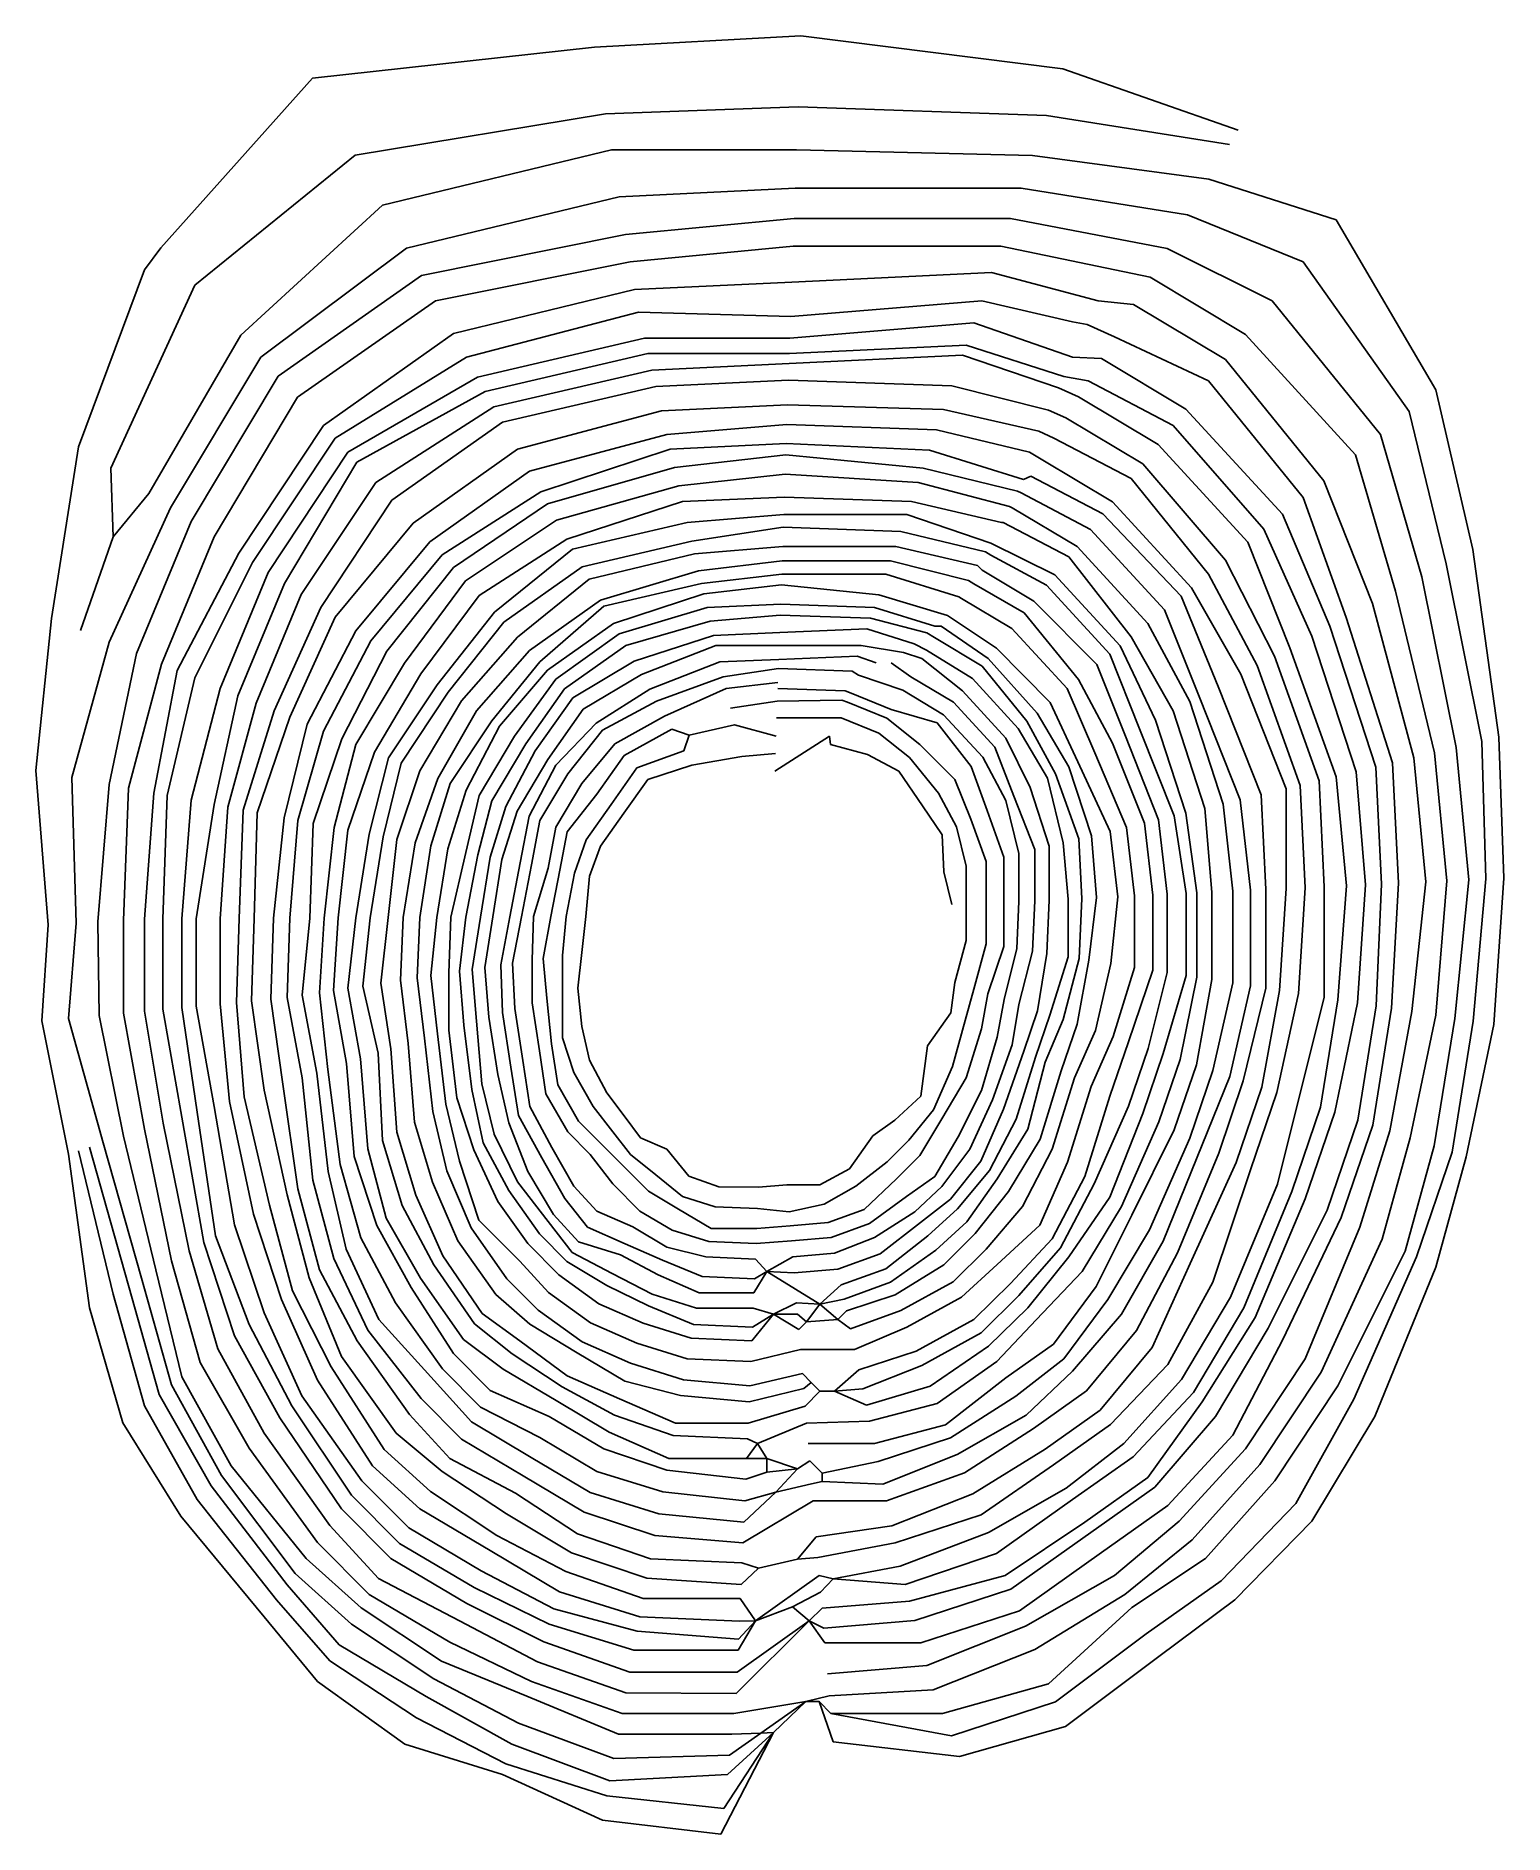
# Model space of a CAD drawing. Header units: millimetres. Extents: x 52 to 202, y 14 to 198.
import ezdxf

# ---------------------------------------------------------------- set-up
doc = ezdxf.new("R2010")
doc.units = ezdxf.units.MM

msp = doc.modelspace()

# ---------------------------------------------------------------- linework, layer by layer
at = {"color": 253, "true_color": 0x8faf8f}
for p, q in [((129.99, 197.51), (108.94, 196.36)), ((156.74, 194.14), (129.99, 197.51)), ((108.94, 196.36), (80.16, 193.2)), ((80.16, 193.2), (64.68, 175.87)), ((174.64, 187.88), (156.74, 194.14)), ((84.5, 185.34), (110.06, 189.57)), ((110.06, 189.57), (129.73, 190.28)), ((129.73, 190.28), (155.08, 189.39)), ((155.08, 189.39), (173.76, 186.42)), ((110.67, 185.89), (87.31, 180.23)), ((129.58, 185.89), (110.67, 185.89)), ((153.66, 185.32), (129.58, 185.89)), ((68.15, 172.08), (84.5, 185.34)), ((171.65, 182.89), (153.66, 185.32)), ((129.44, 181.97), (111.47, 181.1)), ((152.48, 181.97), (129.44, 181.97)), ((169.48, 179.26), (152.48, 181.97)), ((184.66, 178.73), (171.65, 182.89)), ((87.31, 180.23), (72.83, 166.97)), ((111.47, 181.1), (89.74, 175.84)), ((129.33, 178.87), (112.11, 177.23)), ((151.4, 178.87), (129.33, 178.87)), ((167.41, 175.82), (151.4, 178.87)), ((181.27, 174.46), (169.48, 179.26)), ((194.81, 161.38), (184.66, 178.73)), ((112.11, 177.23), (91.28, 173.05)), ((64.68, 175.87), (63.01, 173.64)), ((89.74, 175.84), (74.9, 164.72)), ((112.57, 174.46), (92.7, 170.48)), ((129.23, 176.05), (112.57, 174.46)), ((150.41, 176.05), (129.23, 176.05)), ((165.65, 172.87), (150.41, 176.05)), ((178.11, 170.48), (167.41, 175.82)), ((192.1, 159.17), (181.27, 174.46)), ((63.01, 173.64), (56.26, 155.58)), ((91.28, 173.05), (76.65, 162.79)), ((149.48, 173.37), (129.1, 172.39)), ((160.34, 170.48), (149.48, 173.37)), ((175.39, 167.05), (165.65, 172.87)), ((59.56, 153.39), (68.15, 172.08)), ((113.04, 171.62), (94.54, 167.14)), ((129.1, 172.39), (113.04, 171.62)), ((92.7, 170.48), (78.64, 160.62)), ((113.42, 169.32), (95.88, 164.72)), ((128.98, 168.88), (113.42, 169.32)), ((148.47, 170.48), (128.98, 168.88)), ((157.75, 168.31), (148.47, 170.48)), ((163.98, 170.09), (160.34, 170.48)), ((173.35, 164.48), (163.98, 170.09)), ((189.19, 156.82), (178.11, 170.48)), ((94.54, 167.14), (81.28, 157.75)), ((147.68, 168.22), (128.9, 166.66)), ((157.72, 164.71), (147.68, 168.22)), ((159.23, 168.04), (157.75, 168.31)), ((162.01, 166.78), (159.23, 168.04)), ((186.64, 154.75), (175.39, 167.05)), ((72.83, 166.97), (63.47, 150.79)), ((114.04, 166.66), (96.99, 162.69)), ((128.9, 166.66), (114.04, 166.66)), ((146.88, 165.96), (128.85, 165.09)), ((156.84, 162.75), (146.88, 165.96)), ((171.62, 162.29), (162.01, 166.78)), ((74.9, 164.72), (65.68, 149.33)), ((95.88, 164.72), (82.46, 156.45)), ((114.4, 165.09), (97.8, 161.23)), ((114.8, 163.4), (98.67, 159.65)), ((128.85, 165.09), (114.4, 165.09)), ((128.81, 164.07), (114.8, 163.4)), ((146.52, 164.93), (128.81, 164.07)), ((156.31, 161.59), (146.52, 164.93)), ((160.68, 164.58), (157.72, 164.71)), ((169.32, 159.4), (160.68, 164.58)), ((183.38, 152.11), (173.35, 164.48)), ((76.65, 162.79), (67.76, 147.95)), ((96.99, 162.69), (83.78, 155.01)), ((115.19, 161.73), (99.54, 158.09)), ((128.75, 162.38), (115.19, 161.73)), ((145.43, 161.79), (128.75, 162.38)), ((155.29, 159.32), (145.43, 161.79)), ((158.35, 160.67), (156.31, 161.59)), ((159.32, 162.3), (156.84, 162.75)), ((168.01, 157.75), (159.32, 162.3)), ((181.27, 150.4), (171.62, 162.29)), ((78.64, 160.62), (70.13, 146.37)), ((97.8, 161.23), (84.7, 154)), ((128.66, 159.86), (115.77, 159.24)), ((144.58, 159.36), (128.66, 159.86)), ((166.47, 155.81), (158.35, 160.67)), ((198.6, 145.08), (194.81, 161.38)), ((98.67, 159.65), (86.61, 151.92)), ((99.54, 158.09), (88.27, 150.11)), ((115.77, 159.24), (101.07, 155.31)), ((154.3, 157.15), (144.58, 159.36)), ((157.06, 158.52), (155.29, 159.32)), ((164.9, 153.83), (157.06, 158.52)), ((179.17, 148.7), (169.32, 159.4)), ((195.87, 143.61), (192.1, 159.17)), ((81.28, 157.75), (72.63, 144.72)), ((82.46, 156.45), (74.05, 143.77)), ((116.33, 156.82), (102.3, 153.07)), ((128.59, 157.84), (116.33, 156.82)), ((143.86, 157.31), (128.59, 157.84)), ((153.34, 155.01), (143.86, 157.31)), ((155.82, 156.46), (154.3, 157.15)), ((163.71, 152.33), (155.82, 156.46)), ((177.26, 147.15), (168.01, 157.75)), ((193.41, 142.29), (189.19, 156.82)), ((56.26, 155.58), (53.52, 138.04)), ((83.78, 155.01), (75.63, 142.72)), ((101.07, 155.31), (90.42, 147.76)), ((116.68, 155.32), (103.46, 150.98)), ((128.52, 155.89), (116.68, 155.32)), ((128.48, 154.75), (117.11, 153.46)), ((142.49, 153.39), (128.48, 154.75)), ((143.14, 155.24), (128.52, 155.89)), ((152.74, 152.24), (143.14, 155.24)), ((154.54, 154.32), (153.34, 155.01)), ((161.83, 149.96), (154.54, 154.32)), ((175.64, 145.83), (166.47, 155.81)), ((190.69, 140.83), (186.64, 154.75)), ((59.81, 146.37), (59.56, 153.39)), ((84.7, 154), (77.29, 141.62)), ((102.3, 153.07), (92.14, 145.88)), ((117.11, 153.46), (104.14, 149.75)), ((128.41, 152.76), (117.55, 151.58)), ((141.97, 151.92), (128.41, 152.76)), ((152.13, 151.05), (142.49, 153.39)), ((153.49, 152.56), (152.74, 152.24)), ((160.83, 148.71), (153.49, 152.56)), ((173.35, 143.98), (164.9, 153.83)), ((63.47, 150.79), (59.81, 146.37)), ((86.61, 151.92), (79.01, 140.48)), ((103.46, 150.98), (93.38, 144.53)), ((117.55, 151.58), (105.07, 148.07)), ((151.32, 149.48), (141.97, 151.92)), ((152.48, 150.87), (152.13, 151.05)), ((159.59, 147.14), (152.48, 150.87)), ((171.62, 142.57), (163.71, 152.33)), ((188.37, 139.58), (183.38, 152.11)), ((65.68, 149.33), (59.39, 135.61)), ((88.27, 150.11), (81, 139.16)), ((104.14, 149.75), (94.54, 143.26)), ((117.92, 149.99), (106.13, 146.14)), ((128.33, 150.44), (117.92, 149.99)), ((141.3, 149.99), (128.33, 150.44)), ((150.49, 147.85), (141.3, 149.99)), ((151.57, 149.35), (151.32, 149.48)), ((158.2, 145.38), (151.57, 149.35)), ((168.83, 140.31), (160.83, 148.71)), ((169.88, 141.16), (161.83, 149.96)), ((184.02, 137.24), (179.17, 148.7)), ((185.68, 138.13), (181.27, 150.4)), ((67.76, 147.95), (62.18, 134.46)), ((90.42, 147.76), (82.48, 138.18)), ((105.07, 148.07), (95.79, 141.9)), ((118.42, 147.85), (106.69, 145.12)), ((128.27, 148.67), (118.42, 147.85)), ((128.22, 147.35), (118.87, 145.92)), ((140.23, 146.93), (128.22, 147.35)), ((140.83, 148.67), (128.27, 148.67)), ((148.86, 144.83), (140.23, 146.93)), ((149.41, 145.74), (140.83, 148.67)), ((150.66, 147.84), (150.49, 147.85)), ((157.36, 144.33), (150.66, 147.84)), ((167.14, 138.94), (159.59, 147.14)), ((182.18, 136.25), (177.26, 147.15)), ((59.81, 146.37), (56.47, 136.82)), ((70.13, 146.37), (64.75, 133.39)), ((92.14, 145.88), (84.6, 136.77)), ((106.13, 146.14), (97.16, 140.39)), ((106.69, 145.12), (98.74, 138.67)), ((118.87, 145.92), (107.69, 143.32)), ((128.16, 145.39), (119.16, 144.64)), ((139.69, 145.39), (128.16, 145.39)), ((148.03, 143.45), (139.69, 145.39)), ((155.92, 142.51), (149.41, 145.74)), ((165.41, 137.54), (158.2, 145.38)), ((179.93, 135.04), (175.64, 145.83)), ((201.26, 125.92), (198.6, 145.08)), ((72.63, 144.72), (66.34, 132.73)), ((74.05, 143.77), (68.15, 131.98)), ((93.38, 144.53), (86.12, 135.77)), ((94.54, 143.26), (87.74, 134.69)), ((107.69, 143.32), (99.68, 137.65)), ((119.16, 144.64), (108.4, 142.04)), ((128.1, 143.92), (119.57, 142.91)), ((139.17, 143.92), (128.1, 143.92)), ((147.11, 141.91), (139.17, 143.92)), ((148.5, 142.98), (148.03, 143.45)), ((149.41, 144.5), (148.86, 144.83)), ((155.08, 141.45), (149.41, 144.5)), ((163.71, 136.16), (157.36, 144.33)), ((178.35, 134.19), (173.35, 143.98)), ((199.51, 125.49), (195.87, 143.61)), ((75.63, 142.72), (70.74, 130.91)), ((77.29, 141.62), (72.55, 130.16)), ((95.79, 141.9), (89.56, 133.48)), ((108.4, 142.04), (101.07, 136.12)), ((119.57, 142.91), (109.57, 139.91)), ((119.87, 141.6), (109.91, 139.29)), ((128.06, 142.57), (119.87, 141.6)), ((128.02, 141.48), (120.12, 140.55)), ((137.96, 140.46), (128.02, 141.48)), ((138.7, 142.57), (128.06, 142.57)), ((146.12, 140.26), (138.7, 142.57)), ((147.66, 141.58), (147.11, 141.91)), ((152.82, 138.61), (147.66, 141.58)), ((153.78, 139.82), (148.5, 142.98)), ((161.55, 134.41), (155.08, 141.45)), ((162.59, 135.25), (155.92, 142.51)), ((176.57, 133.24), (171.62, 142.57)), ((196.91, 124.86), (193.41, 142.29)), ((79.01, 140.48), (74.42, 129.39)), ((97.16, 140.39), (91.23, 132.38)), ((109.57, 139.91), (102.31, 134.77)), ((120.12, 140.55), (110.88, 137.54)), ((137.96, 140.46), (144.97, 138.34)), ((146.42, 140.08), (146.12, 140.26)), ((151.55, 137.01), (146.42, 140.08)), ((160.22, 133.33), (153.78, 139.82)), ((172.61, 131.11), (168.83, 140.31)), ((174.92, 132.35), (169.88, 141.16)), ((192.59, 123.81), (188.37, 139.58)), ((194.69, 124.32), (190.69, 140.83)), ((53.52, 138.04), (51.93, 122.51)), ((81, 139.16), (76.24, 128.63)), ((82.48, 138.18), (77.86, 127.97)), ((98.74, 138.67), (92.88, 131.28)), ((109.91, 139.29), (103.36, 133.62)), ((120.44, 139.16), (111.47, 136.47)), ((120.76, 137.77), (112.13, 135.27)), ((127.95, 139.49), (120.44, 139.16)), ((127.91, 138.38), (120.76, 137.77)), ((137.12, 138.06), (127.91, 138.38)), ((137.51, 139.16), (127.95, 139.49)), ((142.87, 136.57), (137.12, 138.06)), ((143.67, 137.24), (137.51, 139.16)), ((149.97, 135.01), (144.97, 138.34)), ((158.34, 131.81), (152.82, 138.61)), ((170.67, 130.06), (167.14, 138.94)), ((190.41, 123.29), (185.68, 138.13)), ((84.6, 136.77), (79.6, 127.24)), ((99.68, 137.65), (94.02, 130.52)), ((101.07, 136.12), (95.38, 129.62)), ((110.88, 137.54), (104.14, 132.77)), ((111.47, 136.47), (104.99, 131.84)), ((121.1, 136.32), (113.01, 133.68)), ((127.85, 136.6), (121.1, 136.32)), ((136.74, 136.97), (127.85, 136.6)), ((141.56, 135.47), (136.74, 136.97)), ((143.64, 136.11), (142.87, 136.57)), ((148.52, 133.19), (143.64, 136.11)), ((144.32, 137.24), (143.67, 137.24)), ((149.13, 133.95), (144.32, 137.24)), ((157.19, 130.88), (151.55, 137.01)), ((168, 128.63), (163.71, 136.16)), ((169.71, 129.55), (165.41, 137.54)), ((182.18, 136.25), (186.69, 122.38)), ((188.71, 122.87), (184.02, 137.24)), ((59.39, 135.61), (55.58, 121.81)), ((62.18, 134.46), (59.39, 121.09)), ((86.12, 135.77), (81.28, 126.55)), ((87.74, 134.69), (83.17, 125.77)), ((102.31, 134.77), (96.91, 128.6)), ((112.13, 135.27), (105.89, 130.85)), ((121.34, 135.27), (113.76, 132.31)), ((127.8, 135.27), (121.34, 135.27)), ((135.77, 134.19), (127.75, 133.86)), ((136.15, 135.27), (127.8, 135.27)), ((137.68, 133.53), (135.77, 134.19)), ((140.5, 134.58), (136.15, 135.27)), ((142.35, 133.95), (140.5, 134.58)), ((142.85, 134.79), (141.56, 135.47)), ((147.52, 131.93), (142.85, 134.79)), ((155.47, 129.48), (149.97, 135.01)), ((164.58, 126.79), (161.55, 134.41)), ((166.21, 127.67), (162.59, 135.25)), ((182.9, 121.47), (178.35, 134.19)), ((184.66, 121.89), (179.93, 135.04)), ((64.75, 133.39), (61.38, 120.71)), ((66.34, 132.73), (63.96, 120.22)), ((89.56, 133.48), (84.59, 125.18)), ((91.23, 132.38), (86.49, 124.39)), ((103.36, 133.62), (98.45, 127.58)), ((104.14, 132.77), (99.25, 127.05)), ((113.01, 133.68), (106.72, 129.95)), ((113.76, 132.31), (107.8, 128.78)), ((121.73, 133.61), (114.58, 130.82)), ((127.75, 133.86), (121.73, 133.61)), ((127.72, 132.94), (122.09, 132.08)), ((135.24, 132.67), (127.72, 132.94)), ((135.91, 132.27), (135.24, 132.67)), ((140.41, 130.71), (135.91, 132.27)), ((141.24, 132.09), (139.24, 133.53)), ((146.51, 130.65), (142.35, 133.95)), ((153.09, 127.55), (148.52, 133.19)), ((154.12, 128.38), (149.13, 133.95)), ((163.13, 126.01), (160.22, 133.33)), ((179.56, 120.66), (174.92, 132.35)), ((180.99, 121), (176.57, 133.24)), ((68.15, 131.98), (65.33, 119.96)), ((70.74, 130.91), (67.76, 119.49)), ((92.88, 131.28), (87.91, 123.8)), ((94.02, 130.52), (89.21, 123.27)), ((104.99, 131.84), (100.79, 126.03)), ((105.89, 130.85), (101.92, 125.23)), ((114.58, 130.82), (109.11, 127.35)), ((122.09, 132.08), (115.26, 129.6)), ((122.37, 130.88), (116.1, 128.07)), ((127.67, 131.52), (122.37, 130.88)), ((134.53, 130.64), (127.65, 130.88)), ((135.16, 130.42), (134.53, 130.64)), ((139.24, 128.76), (135.16, 130.42)), ((144.58, 128.22), (140.41, 130.71)), ((145.59, 129.49), (141.24, 132.09)), ((150.94, 125.81), (146.51, 130.65)), ((152.19, 126.82), (147.52, 131.93)), ((160, 124.33), (157.19, 130.88)), ((161.83, 125.32), (158.34, 131.81)), ((177.01, 120.04), (172.61, 131.11)), ((72.55, 130.16), (70.13, 119.04)), ((74.42, 129.39), (71.51, 118.78)), ((76.24, 128.63), (73.08, 118.48)), ((95.38, 129.62), (91.1, 122.48)), ((96.91, 128.6), (92.95, 121.72)), ((106.72, 129.95), (102.9, 124.54)), ((107.8, 128.78), (104.17, 123.64)), ((115.26, 129.6), (109.75, 126.64)), ((127.6, 129.6), (122.83, 128.87)), ((134.2, 129.7), (127.6, 129.6)), ((134.78, 129.5), (134.2, 129.7)), ((138.77, 127.88), (134.78, 129.5)), ((143.91, 127.38), (139.24, 128.76)), ((149.81, 124.89), (145.59, 129.49)), ((158.28, 123.41), (155.47, 129.48)), ((171.26, 118.65), (168, 128.63)), ((173.12, 119.1), (169.71, 129.55)), ((174.86, 119.52), (170.67, 130.06)), ((77.86, 127.97), (74.53, 118.21)), ((79.6, 127.24), (77.28, 117.68)), ((98.45, 127.58), (94.21, 121.19)), ((99.25, 127.05), (95.83, 120.52)), ((109.11, 127.35), (104.99, 123.06)), ((116.1, 128.07), (111.01, 125.26)), ((116.84, 126.74), (111.96, 124.05)), ((118.62, 126.12), (116.84, 126.74)), ((123.23, 127.19), (118.62, 126.12)), ((127.48, 126.03), (123.23, 127.19)), ((133.57, 127.9), (127.54, 127.9)), ((134.13, 127.9), (133.57, 127.9)), ((137.96, 126.34), (134.13, 127.9)), ((142.17, 125.18), (138.77, 127.88)), ((147.38, 122.92), (143.91, 127.38)), ((148.57, 123.88), (144.58, 128.22)), ((155.2, 121.75), (152.19, 126.82)), ((155.99, 122.18), (153.09, 127.55)), ((157.35, 122.91), (154.12, 128.38)), ((168.12, 117.89), (164.58, 126.79)), ((169.32, 118.18), (166.21, 127.67)), ((81.28, 126.55), (78.67, 117.42)), ((83.17, 125.77), (80.22, 117.12)), ((84.59, 125.18), (82.37, 116.71)), ((100.79, 126.03), (97.16, 119.97)), ((101.92, 125.23), (98.45, 119.44)), ((109.75, 126.64), (106.22, 122.19)), ((111.01, 125.26), (107.64, 121.19)), ((118.62, 126.12), (118.06, 124.52)), ((132.92, 126.03), (127.35, 122.47)), ((133.02, 125.17), (132.92, 126.03)), ((136.8, 124.15), (133.02, 125.17)), ((141.11, 123.85), (137.96, 126.34)), ((145.74, 121.59), (142.17, 125.18)), ((151.76, 119.9), (149.81, 124.89)), ((153.41, 120.79), (150.94, 125.81)), ((165.08, 117.15), (161.83, 125.32)), ((166.51, 117.5), (163.13, 126.01)), ((198.19, 111.36), (196.91, 124.86)), ((199.93, 111.45), (199.51, 125.49)), ((201.78, 111.54), (201.26, 125.92)), ((86.49, 124.39), (83.78, 116.44)), ((87.91, 123.8), (85.95, 116.03)), ((89.21, 123.27), (87.38, 115.76)), ((102.9, 124.54), (99.9, 118.84)), ((104.17, 123.64), (101.04, 118.37)), ((104.99, 123.06), (102.27, 117.86)), ((111.96, 124.05), (109.18, 120.1)), ((118.06, 124.52), (113.28, 122.79)), ((118.87, 123.05), (114.38, 121.59)), ((118.87, 123.05), (123.98, 123.94)), ((127.41, 124.25), (123.98, 123.94)), ((140.01, 122.45), (136.8, 124.15)), ((144.05, 120.22), (141.11, 123.85)), ((150.94, 119.46), (148.57, 123.88)), ((161.57, 116.3), (158.28, 123.41)), ((163.26, 116.71), (160, 124.33)), ((191, 111.02), (190.41, 123.29)), ((193.79, 111.15), (192.59, 123.81)), ((195.93, 111.25), (194.69, 124.32)), ((51.93, 122.51), (53.17, 106.75)), ((55.58, 121.81), (56.03, 106.92)), ((91.1, 122.48), (88.78, 115.49)), ((92.95, 121.72), (90.65, 115.14)), ((94.21, 121.19), (92.23, 114.83)), ((106.22, 122.19), (103.36, 117.41)), ((107.64, 121.19), (104.99, 116.73)), ((113.28, 122.79), (110.65, 119.06)), ((114.38, 121.59), (111.95, 118.15)), ((142.43, 118.9), (140.01, 122.45)), ((147.35, 117.54), (145.74, 121.59)), ((149.01, 118.43), (147.38, 122.92)), ((156.8, 115.15), (155.2, 121.75)), ((158.4, 115.53), (155.99, 122.18)), ((159.66, 115.84), (157.35, 122.91)), ((183.42, 110.65), (182.9, 121.47)), ((185.72, 110.76), (184.66, 121.89)), ((187.65, 110.86), (186.69, 122.38)), ((189.28, 110.93), (188.71, 122.87)), ((59.39, 121.09), (58.24, 107.06)), ((61.38, 120.71), (60.88, 107.22)), ((63.96, 120.22), (63.01, 107.34)), ((65.33, 119.96), (64.89, 107.36)), ((67.76, 119.49), (66.83, 107.37)), ((95.83, 120.52), (93.96, 114.51)), ((97.16, 119.97), (95.82, 114.15)), ((98.45, 119.44), (97.03, 113.92)), ((109.18, 120.1), (106.15, 116.25)), ((145.91, 116.76), (144.05, 120.22)), ((152.25, 114.04), (150.94, 119.46)), ((153.89, 114.44), (151.76, 119.9)), ((155.36, 114.8), (153.41, 120.79)), ((175.9, 110.29), (174.86, 119.52)), ((177.47, 110.37), (177.01, 120.04)), ((179.56, 110.47), (179.56, 120.66)), ((181.49, 110.56), (180.99, 121)), ((70.13, 119.04), (68.27, 107.38)), ((71.51, 118.78), (70.74, 107.39)), ((73.08, 118.48), (72.69, 107.41)), ((74.53, 118.21), (74.19, 107.42)), ((77.28, 117.68), (76.19, 107.43)), ((99.9, 118.84), (98.3, 113.68)), ((101.04, 118.37), (99.5, 113.45)), ((102.27, 117.86), (101.36, 113.1)), ((110.65, 119.06), (108.08, 115.43)), ((111.95, 118.15), (109.57, 114.79)), ((144.43, 115.96), (142.43, 118.9)), ((148.92, 113.24), (147.35, 117.54)), ((150.74, 113.68), (149.01, 118.43)), ((167.41, 109.88), (166.51, 117.5)), ((169.33, 109.98), (168.12, 117.89)), ((170.42, 110.03), (169.32, 118.18)), ((171.97, 110.1), (171.26, 118.65)), ((174.09, 110.2), (173.12, 119.1)), ((78.67, 117.42), (77.86, 107.44)), ((80.22, 117.12), (79.88, 107.45)), ((82.37, 116.71), (81.34, 107.46)), ((83.78, 116.44), (82.78, 107.47)), ((85.95, 116.03), (84.58, 107.48)), ((87.38, 115.76), (86.06, 107.49)), ((103.36, 117.41), (102.5, 112.88)), ((104.99, 116.73), (104.2, 112.56)), ((106.15, 116.25), (105.4, 112.33)), ((144.61, 112.19), (144.43, 115.96)), ((146.89, 112.74), (145.91, 116.76)), ((160.18, 109.54), (159.66, 115.84)), ((162.36, 109.64), (161.57, 116.3)), ((164.08, 109.72), (163.26, 116.71)), ((165.94, 109.81), (165.08, 117.15)), ((88.78, 115.49), (87.89, 107.5)), ((90.65, 115.14), (89.43, 107.51)), ((92.23, 114.83), (91.13, 107.52)), ((93.96, 114.51), (92.85, 107.53)), ((95.82, 114.15), (94.28, 107.54)), ((97.03, 113.92), (95.82, 107.55)), ((108.08, 115.43), (106.89, 112.04)), ((109.57, 114.79), (108.43, 111.75)), ((152.25, 109.16), (152.25, 114.04)), ((153.89, 109.23), (153.89, 114.44)), ((155.36, 109.3), (155.36, 114.8)), ((157.28, 109.4), (156.8, 115.15)), ((158.69, 109.46), (158.4, 115.53)), ((98.3, 113.68), (97.32, 107.56)), ((99.5, 113.45), (98.57, 107.57)), ((101.36, 113.1), (100.31, 107.58)), ((102.5, 112.88), (101.49, 107.59)), ((104.2, 112.56), (102.73, 107.6)), ((105.4, 112.33), (104.5, 107.61)), ((106.89, 112.04), (106.05, 107.62)), ((145.43, 108.83), (144.61, 112.19)), ((146.89, 108.9), (146.89, 112.74)), ((148.92, 108.99), (148.92, 113.24)), ((150.74, 109.08), (150.74, 113.68)), ((108.43, 111.75), (108.06, 107.63)), ((174.09, 100.83), (174.09, 110.2)), ((175.9, 100.54), (175.9, 110.29)), ((177.47, 100.29), (177.47, 110.37)), ((178.88, 100.07), (179.56, 110.47)), ((180.81, 99.76), (181.49, 110.56)), ((183.42, 99.34), (183.42, 110.65)), ((184.81, 99.12), (185.72, 110.76)), ((186.83, 98.8), (187.65, 110.86)), ((188.73, 98.5), (189.28, 110.93)), ((190.29, 98.25), (191, 111.02)), ((192.36, 97.92), (193.79, 111.15)), ((194.81, 97.53), (195.93, 111.25)), ((196.75, 97.22), (198.19, 111.36)), ((198.63, 96.92), (199.93, 111.45)), ((200.75, 96.58), (201.78, 111.54)), ((146.89, 105.16), (146.89, 108.9)), ((148.92, 104.84), (148.92, 108.99)), ((150.74, 104.55), (150.74, 109.08)), ((152.04, 104.34), (152.25, 109.16)), ((153.66, 104.08), (153.89, 109.23)), ((155.12, 103.85), (155.36, 109.3)), ((157.28, 103.51), (157.28, 109.4)), ((158.41, 103.33), (158.69, 109.46)), ((159.41, 103.17), (160.18, 109.54)), ((161.65, 102.81), (162.36, 109.64)), ((164.08, 102.42), (164.08, 109.72)), ((165.94, 102.13), (165.94, 109.81)), ((167.41, 101.89), (167.41, 109.88)), ((169.33, 101.59), (169.33, 109.98)), ((170.42, 101.41), (170.42, 110.03)), ((171.97, 101.17), (171.97, 110.1)), ((53.17, 106.75), (52.55, 96.97)), ((56.03, 106.92), (55.24, 97.22)), ((58.24, 107.06), (58.4, 97.52)), ((60.88, 107.22), (60.88, 97.75)), ((63.01, 107.34), (63.01, 97.96)), ((64.89, 107.36), (64.89, 98.14)), ((66.83, 107.37), (66.83, 98.32)), ((68.27, 107.38), (68.27, 98.46)), ((70.74, 107.39), (70.74, 98.69)), ((72.69, 107.41), (72.39, 98.85)), ((74.19, 107.42), (73.93, 98.99)), ((76.19, 107.43), (75.9, 99.18)), ((77.86, 107.44), (77.57, 99.34)), ((79.88, 107.45), (79.12, 99.57)), ((81.34, 107.46), (80.88, 99.84)), ((82.78, 107.47), (82.32, 100.06)), ((84.58, 107.48), (83.78, 100.29)), ((86.06, 107.49), (85.29, 100.52)), ((87.89, 107.5), (87.15, 100.8)), ((89.43, 107.51), (89.15, 101.11)), ((91.13, 107.52), (90.86, 101.37)), ((92.85, 107.53), (92.23, 101.58)), ((94.28, 107.54), (94.09, 101.86)), ((95.82, 107.55), (95.15, 102.02)), ((97.32, 107.56), (96.47, 102.22)), ((98.57, 107.57), (97.75, 102.42)), ((100.31, 107.58), (99.37, 102.67)), ((101.49, 107.59), (100.59, 102.85)), ((102.73, 107.6), (102.57, 103.15)), ((104.5, 107.61), (103.69, 103.32)), ((106.05, 107.62), (105.67, 103.63)), ((108.06, 107.63), (107.64, 103.93)), ((145.71, 100.87), (146.89, 105.16)), ((147.65, 100.21), (148.92, 104.84)), ((100.59, 102.85), (100.81, 98.21)), ((102.57, 103.15), (102.57, 98.79)), ((103.69, 103.32), (104.09, 99.28)), ((105.67, 103.63), (105.67, 99.8)), ((107.64, 103.93), (107.23, 100.31)), ((149.09, 99.72), (150.74, 104.55)), ((150.76, 99.15), (152.04, 104.34)), ((152.25, 98.64), (153.66, 104.08)), ((154.18, 97.98), (155.12, 103.85)), ((155.43, 97.56), (157.28, 103.51)), ((156.8, 97.09), (158.41, 103.33)), ((158.21, 96.61), (159.41, 103.17)), ((160.07, 95.98), (161.65, 102.81)), ((89.15, 101.11), (89.91, 94.66)), ((90.86, 101.37), (91.58, 95.2)), ((92.23, 101.58), (92.93, 95.64)), ((94.09, 101.86), (94.09, 96.02)), ((95.15, 102.02), (95.61, 96.52)), ((96.47, 102.22), (96.91, 96.94)), ((97.75, 102.42), (98.17, 97.35)), ((99.37, 102.67), (99.57, 97.81)), ((161.88, 95.36), (164.08, 102.42)), ((163.45, 94.82), (165.94, 102.13)), ((165.45, 94.14), (167.41, 101.89)), ((166.98, 93.62), (169.33, 101.59)), ((168.73, 93.03), (170.42, 101.41)), ((170.38, 92.46), (171.97, 101.17)), ((75.9, 99.18), (77.15, 90.5)), ((77.57, 99.34), (79.12, 91.14)), ((79.12, 99.57), (80.62, 91.63)), ((80.88, 99.84), (81.73, 91.99)), ((82.32, 100.06), (83.64, 92.61)), ((83.78, 100.29), (85.06, 93.08)), ((85.29, 100.52), (86.88, 93.67)), ((87.15, 100.8), (88.17, 94.09)), ((104.09, 99.28), (104.57, 94.61)), ((105.67, 99.8), (105.67, 95.24)), ((107.23, 100.31), (107.64, 96.37)), ((145.32, 97.78), (145.71, 100.87)), ((146.78, 97.01), (147.65, 100.21)), ((148.44, 96.14), (149.09, 99.72)), ((150.05, 95.3), (150.76, 99.15)), ((172.05, 91.89), (174.09, 100.83)), ((173.81, 91.29), (175.9, 100.54)), ((175.17, 90.83), (177.47, 100.29)), ((177.07, 90.18), (178.88, 100.07)), ((178.6, 89.66), (180.81, 99.76)), ((180.81, 88.91), (183.42, 99.34)), ((58.4, 97.52), (60.88, 85.19)), ((60.88, 97.75), (63.01, 85.89)), ((63.01, 97.96), (64.91, 86.51)), ((64.89, 98.14), (66.83, 87.13)), ((66.83, 98.32), (68.4, 87.65)), ((68.27, 98.46), (70.11, 88.21)), ((70.74, 98.69), (71.69, 88.72)), ((72.39, 98.85), (73.19, 89.21)), ((73.93, 98.99), (75.24, 89.88)), ((98.17, 97.35), (99.07, 91.47)), ((99.57, 97.81), (100.42, 92.25)), ((100.81, 98.21), (101.62, 92.93)), ((102.57, 98.79), (103.32, 93.9)), ((142.93, 94.41), (145.32, 97.78)), ((151.57, 94.5), (152.25, 98.64)), ((152.78, 93.86), (154.18, 97.98)), ((153.96, 93.25), (155.43, 97.56)), ((183.06, 88.14), (184.81, 99.12)), ((184.51, 87.65), (186.83, 98.8)), ((186.87, 86.84), (188.73, 98.5)), ((188.39, 86.33), (190.29, 98.25)), ((190.12, 85.73), (192.36, 97.92)), ((192.2, 85.03), (194.81, 97.53)), ((52.55, 96.97), (55.24, 83.36)), ((55.24, 97.22), (58.81, 84.52)), ((92.93, 95.64), (93.78, 88.45)), ((94.09, 96.02), (94.9, 89.09)), ((95.61, 96.52), (96.42, 89.96)), ((96.91, 96.94), (97.44, 90.54)), ((107.64, 96.37), (108.43, 92.95)), ((145.49, 92.29), (146.78, 97.01)), ((146.88, 91.14), (148.44, 96.14)), ((154.93, 92.74), (156.8, 97.09)), ((156.59, 91.87), (158.21, 96.61)), ((157.95, 91.16), (160.07, 95.98)), ((194.67, 84.19), (196.75, 97.22)), ((196.5, 83.56), (198.63, 96.92)), ((197.92, 83.08), (200.75, 96.58)), ((86.88, 93.67), (87.31, 84.76)), ((88.17, 94.09), (88.78, 85.6)), ((89.91, 94.66), (90.58, 86.62)), ((91.58, 95.2), (92.46, 87.7)), ((103.32, 93.9), (103.99, 89.5)), ((104.57, 94.61), (105.2, 90.44)), ((105.67, 95.24), (106.82, 91.7)), ((142.27, 89.27), (142.93, 94.41)), ((148.44, 89.85), (150.05, 95.3)), ((149.57, 88.91), (151.57, 94.5)), ((150.71, 87.96), (152.78, 93.86)), ((159.64, 90.27), (161.88, 95.36)), ((161.56, 89.26), (163.45, 94.82)), ((163.45, 88.27), (165.45, 94.14)), ((164.9, 87.51), (166.98, 93.62)), ((81.73, 91.99), (82.98, 82.29)), ((83.64, 92.61), (84.43, 83.11)), ((85.06, 93.08), (85.82, 83.91)), ((100.42, 92.25), (101.18, 87.31)), ((101.62, 92.93), (102.34, 88.22)), ((108.43, 92.95), (110.22, 89.6)), ((143.55, 87.88), (145.49, 92.29)), ((151.98, 86.91), (153.96, 93.25)), ((153.17, 85.92), (154.93, 92.74)), ((154.42, 84.89), (156.59, 91.87)), ((166.55, 86.64), (168.73, 93.03)), ((168.11, 85.83), (170.38, 92.46)), ((169.7, 85), (172.05, 91.89)), ((77.15, 90.5), (78.67, 79.82)), ((79.12, 91.14), (80.2, 80.7)), ((80.62, 91.63), (81.76, 81.59)), ((96.42, 89.96), (97.57, 84.51)), ((97.44, 90.54), (98.69, 85.38)), ((99.07, 91.47), (100.21, 86.56)), ((105.2, 90.44), (107.32, 86.73)), ((106.82, 91.7), (108.82, 88.21)), ((144.4, 86.96), (146.88, 91.14)), ((155.67, 83.85), (157.95, 91.16)), ((157.24, 82.55), (159.64, 90.27)), ((170.98, 84.32), (173.81, 91.29)), ((172.66, 83.44), (175.17, 90.83)), ((174.45, 82.51), (177.07, 90.18)), ((70.11, 88.21), (72.2, 76.13)), ((71.69, 88.72), (74.15, 77.24)), ((73.19, 89.21), (75.76, 78.16)), ((75.24, 89.88), (77.57, 79.19)), ((93.78, 88.45), (95.18, 82.65)), ((94.9, 89.09), (96.63, 83.78)), ((102.34, 88.22), (104.59, 84.02)), ((103.99, 89.5), (106.21, 85.62)), ((108.82, 88.21), (110.81, 85.64)), ((110.22, 89.6), (111.98, 87.25)), ((139.6, 86.81), (142.27, 89.27)), ((146.08, 85.13), (148.44, 89.85)), ((147.26, 83.85), (149.57, 88.91)), ((159.01, 81.09), (161.56, 89.26)), ((159.94, 80.31), (163.45, 88.27)), ((175.9, 81.74), (178.6, 89.66)), ((178.65, 80.3), (180.81, 88.91)), ((180.12, 79.53), (183.06, 88.14)), ((64.91, 86.51), (67.58, 73.49)), ((66.83, 87.13), (69.08, 74.35)), ((68.4, 87.65), (70.26, 75.02)), ((90.58, 86.62), (92.41, 80.51)), ((92.46, 87.7), (93.87, 81.64)), ((100.21, 86.56), (102.15, 81.59)), ((101.18, 87.31), (103.56, 82.99)), ((107.32, 86.73), (109.8, 84.23)), ((111.98, 87.25), (113.64, 85.03)), ((137.37, 85.23), (139.6, 86.81)), ((141.04, 84.78), (143.55, 87.88)), ((142.16, 83.2), (144.4, 86.96)), ((148.37, 82.64), (150.71, 87.96)), ((149.25, 81.69), (151.98, 86.91)), ((161.56, 78.98), (164.9, 87.51)), ((162.73, 78.01), (166.55, 86.64)), ((181.49, 78.81), (184.51, 87.65)), ((183.73, 77.64), (186.87, 86.84)), ((185.17, 76.88), (188.39, 86.33)), ((58.81, 84.52), (62.7, 70.7)), ((60.88, 85.19), (64.18, 71.55)), ((63.01, 85.89), (65.77, 72.45)), ((87.31, 84.76), (89.31, 78.1)), ((88.78, 85.6), (90.71, 79.18)), ((97.57, 84.51), (100.19, 79.64)), ((98.69, 85.38), (101.08, 80.53)), ((106.21, 85.62), (108.49, 83.32)), ((110.81, 85.64), (112.62, 83.32)), ((113.64, 85.03), (116.34, 83.85)), ((134.97, 81.84), (137.37, 85.23)), ((138.83, 82.58), (141.04, 84.78)), ((143.67, 81.07), (146.08, 85.13)), ((150.04, 80.82), (153.17, 85.92)), ((151.22, 79.54), (154.42, 84.89)), ((163.79, 77.13), (168.11, 85.83)), ((165.58, 75.64), (169.7, 85)), ((187.06, 75.89), (190.12, 85.73)), ((189.35, 74.69), (192.2, 85.03)), ((55.24, 83.36), (57.41, 67.68)), ((59.81, 69.05), (56.27, 83.69)), ((57.41, 84.06), (61.38, 69.95)), ((84.43, 83.11), (86.72, 76.08)), ((85.82, 83.91), (87.67, 76.82)), ((95.18, 82.65), (97.15, 76.63)), ((96.63, 83.78), (99.07, 78.53)), ((103.56, 82.99), (105.93, 78.84)), ((104.59, 84.02), (106.83, 80.1)), ((108.49, 83.32), (108.83, 82.88)), ((108.83, 82.88), (110.83, 80.31)), ((109.8, 84.23), (111.9, 82.12)), ((112.62, 83.32), (115.19, 81.24)), ((116.34, 83.85), (118.57, 81.11)), ((139.78, 80.84), (142.16, 83.2)), ((144.4, 80.05), (147.26, 83.85)), ((145.3, 78.77), (148.37, 82.64)), ((152.63, 78.01), (155.67, 83.85)), ((166.98, 74.48), (170.98, 84.32)), ((168.44, 73.27), (172.66, 83.44)), ((191.7, 73.46), (194.67, 84.19)), ((192.85, 72.86), (196.5, 83.56)), ((194.81, 71.83), (197.92, 83.08)), ((81.76, 81.59), (83.6, 73.66)), ((82.98, 82.29), (85.08, 74.81)), ((93.87, 81.64), (96.36, 75.84)), ((102.15, 81.59), (104.75, 77.2)), ((111.9, 82.12), (114.45, 79.56)), ((115.19, 81.24), (117.92, 79.02)), ((118.57, 81.11), (121.63, 80.03)), ((131.96, 80.23), (134.97, 81.84)), ((135.61, 80.08), (138.83, 82.58)), ((136.48, 77.7), (139.78, 80.84)), ((140.78, 79.02), (143.67, 81.07)), ((146, 77.78), (149.25, 81.69)), ((146.95, 76.44), (150.04, 80.82)), ((154.4, 76.09), (157.24, 82.55)), ((155.67, 74.7), (159.01, 81.09)), ((169.76, 72.18), (174.45, 82.51)), ((172.05, 70.28), (175.9, 81.74)), ((77.57, 79.19), (79.83, 70.73)), ((78.67, 79.82), (80.89, 71.55)), ((80.2, 80.7), (82.35, 72.69)), ((90.71, 79.18), (93.45, 72.96)), ((92.41, 80.51), (94.99, 74.49)), ((100.19, 79.64), (103.32, 75.22)), ((101.08, 80.53), (104.23, 76.48)), ((106.83, 80.1), (109.19, 77.54)), ((110.83, 80.31), (113.57, 77.55)), ((114.45, 79.56), (117.52, 77.73)), ((117.92, 79.02), (121.26, 77.99)), ((121.63, 80.03), (125.7, 79.99)), ((125.7, 79.99), (128.57, 80.23)), ((128.57, 80.23), (131.96, 80.23)), ((132.38, 78.24), (135.61, 80.08)), ((137, 76.27), (140.78, 79.02)), ((141.63, 77.47), (144.4, 80.05)), ((147.8, 75.24), (151.22, 79.54)), ((156.52, 73.78), (159.94, 80.31)), ((157.36, 72.87), (161.56, 78.98)), ((173.87, 68.77), (178.65, 80.3)), ((175.21, 67.66), (180.12, 79.53)), ((74.15, 77.24), (76.99, 68.52)), ((75.76, 78.16), (78.11, 69.39)), ((89.31, 78.1), (92.56, 72.07)), ((99.07, 78.53), (102.15, 74.23)), ((104.75, 77.2), (107.32, 74.4)), ((105.93, 78.84), (108.22, 75.91)), ((109.19, 77.54), (112.85, 75.93)), ((113.57, 77.55), (116.86, 75.6)), ((117.52, 77.73), (120.85, 75.76)), ((121.26, 77.99), (125.6, 77.79)), ((125.6, 77.79), (128.8, 77.48)), ((128.8, 77.48), (132.38, 78.24)), ((132.78, 76.36), (136.48, 77.7)), ((137.51, 74.85), (141.63, 77.47)), ((142.23, 76.38), (145.3, 78.77)), ((142.98, 75.01), (146, 77.78)), ((148.92, 73.66), (152.63, 78.01)), ((158.73, 71.38), (162.73, 78.01)), ((160.15, 69.83), (163.79, 77.13)), ((176.39, 66.69), (181.49, 78.81)), ((177.7, 65.6), (183.73, 77.64)), ((72.2, 76.13), (75.24, 67.16)), ((86.72, 76.08), (90.22, 69.75)), ((87.67, 76.82), (91.17, 70.69)), ((96.36, 75.84), (100.01, 70.61)), ((97.15, 76.63), (101.32, 72.43)), ((104.23, 76.48), (106.68, 73.32)), ((108.22, 75.91), (112.09, 74.2)), ((112.85, 75.93), (116.32, 73.86)), ((116.86, 75.6), (120.6, 74.43)), ((120.85, 75.76), (125.51, 75.76)), ((125.51, 75.76), (128.92, 76.04)), ((128.92, 76.04), (132.78, 76.36)), ((133.09, 74.85), (137, 76.27)), ((138.12, 73.19), (142.23, 76.38)), ((143.78, 73.55), (146.95, 76.44)), ((150.04, 72.08), (154.4, 76.09)), ((161.35, 68.53), (165.58, 75.64)), ((179.18, 64.38), (185.17, 76.88)), ((181.49, 62.46), (187.06, 75.89)), ((67.58, 73.49), (70.49, 63.47)), ((69.08, 74.35), (72.2, 64.8)), ((70.26, 75.02), (73.69, 65.96)), ((83.6, 73.66), (86.94, 66.49)), ((85.08, 74.81), (88.65, 68.19)), ((94.99, 74.49), (98.87, 69.02)), ((102.15, 74.23), (105.32, 71.03)), ((103.32, 75.22), (106.13, 72.39)), ((107.32, 74.4), (111.59, 73.07)), ((112.09, 74.2), (115.9, 72.52)), ((116.32, 73.86), (120.32, 72.87)), ((120.6, 74.43), (125.44, 74.22)), ((125.44, 74.22), (129.05, 74.52)), ((129.05, 74.52), (133.09, 74.85)), ((133.43, 73.26), (137.51, 74.85)), ((138.67, 71.66), (142.98, 75.01)), ((139.17, 70.28), (143.78, 73.55)), ((144.6, 72.06), (147.8, 75.24)), ((145.55, 70.32), (148.92, 73.66)), ((151.4, 70.16), (155.67, 74.7)), ((152.27, 68.93), (156.52, 73.78)), ((162.73, 67.03), (166.98, 74.48)), ((183.12, 61.11), (189.35, 74.69)), ((184.83, 59.69), (191.7, 73.46)), ((65.77, 72.45), (68.7, 62.08)), ((82.35, 72.69), (85.82, 65.38)), ((92.56, 72.07), (96.71, 66.02)), ((93.45, 72.96), (97.48, 67.09)), ((101.32, 72.43), (104.25, 69.23)), ((106.13, 72.39), (110.22, 69.96)), ((106.68, 73.32), (110.76, 71.18)), ((111.59, 73.07), (115.44, 71.05)), ((115.9, 72.52), (119.95, 70.85)), ((120.32, 72.87), (125.37, 72.64)), ((125.37, 72.64), (126.55, 71.36)), ((126.55, 71.36), (129.19, 72.87)), ((129.19, 72.87), (133.43, 73.26)), ((129.32, 71.24), (133.78, 71.61)), ((133.78, 71.61), (138.12, 73.19)), ((134.11, 70), (138.67, 71.66)), ((139.64, 69), (144.6, 72.06)), ((146.41, 68.75), (150.04, 72.08)), ((153.18, 67.66), (157.36, 72.87)), ((164.28, 65.34), (168.44, 73.27)), ((165.87, 63.61), (169.76, 72.18)), ((186.46, 58.34), (192.85, 72.86)), ((188.6, 56.57), (194.81, 71.83)), ((61.38, 69.95), (64.51, 58.83)), ((62.7, 70.7), (65.77, 59.8)), ((64.18, 71.55), (66.83, 60.63)), ((79.83, 70.73), (83.13, 62.71)), ((80.89, 71.55), (84.73, 64.3)), ((91.17, 70.69), (95.56, 64.42)), ((100.01, 70.61), (103.18, 67.42)), ((105.32, 71.03), (109.4, 68.08)), ((110.22, 69.96), (114.45, 67.86)), ((110.76, 71.18), (114.82, 69.06)), ((115.44, 71.05), (119.64, 69.2)), ((119.95, 70.85), (125.28, 70.61)), ((125.22, 69.2), (126.55, 71.36)), ((125.28, 70.61), (126.55, 71.36)), ((126.55, 71.36), (129.32, 71.24)), ((126.55, 71.36), (129.46, 69.58)), ((131.96, 68.04), (134.11, 70)), ((134.42, 68.55), (139.17, 70.28)), ((140.22, 67.4), (145.55, 70.32)), ((147.67, 66.46), (151.4, 70.16)), ((154.04, 66.43), (158.73, 71.38)), ((155.8, 63.95), (160.15, 69.83)), ((167.47, 61.87), (172.05, 70.28)), ((63.01, 57.66), (59.81, 69.05)), ((76.99, 68.52), (80.67, 60.27)), ((78.11, 69.39), (82.07, 61.65)), ((88.65, 68.19), (93.42, 61.45)), ((90.22, 69.75), (94.54, 63.01)), ((98.87, 69.02), (102.33, 65.99)), ((104.25, 69.23), (108.55, 66.15)), ((109.4, 68.08), (113.9, 66.1)), ((114.82, 69.06), (119.36, 67.64)), ((119.64, 69.2), (125.22, 69.2)), ((127.2, 67.01), (129.58, 68.17)), ((129.46, 69.58), (131.96, 68.04)), ((129.58, 68.17), (131.96, 68.04)), ((130.59, 66.23), (131.96, 68.04)), ((131.96, 68.04), (134.42, 68.55)), ((131.96, 68.04), (133.78, 66.49)), ((134.67, 67.37), (139.64, 69)), ((140.84, 65.69), (146.41, 68.75)), ((148.41, 65.11), (152.27, 68.93)), ((156.86, 62.46), (161.35, 68.53)), ((168.87, 60.35), (173.87, 68.77)), ((57.41, 67.68), (60.79, 55.94)), ((75.24, 67.16), (79.07, 58.68)), ((86.94, 66.49), (92.57, 60.25)), ((97.48, 67.09), (101.32, 64.29)), ((103.18, 67.42), (107.68, 64.19)), ((108.55, 66.15), (113.27, 64.07)), ((113.9, 66.1), (118.8, 64.58)), ((114.45, 67.86), (119.05, 65.96)), ((119.36, 67.64), (125.15, 67.64)), ((125, 64.3), (127.2, 67.01)), ((125.07, 65.69), (127.2, 67.01)), ((125.15, 67.64), (127.2, 67.01)), ((127.2, 67.01), (129.8, 65.45)), ((127.2, 67.01), (129.67, 67.01)), ((129.67, 67.01), (130.59, 66.23)), ((129.8, 65.45), (130.59, 66.23)), ((130.59, 66.23), (133.78, 66.49)), ((133.78, 66.49), (134.67, 67.37)), ((133.78, 66.49), (135.06, 65.52)), ((135.06, 65.52), (140.22, 67.4)), ((141.79, 63.23), (147.67, 66.46)), ((149.15, 63.76), (153.18, 67.66)), ((150.02, 62.18), (154.04, 66.43)), ((157.75, 61.2), (162.73, 67.03)), ((170.08, 59.03), (175.21, 67.66)), ((170.98, 58.06), (176.39, 66.69)), ((72.2, 64.8), (76.81, 56.44)), ((73.69, 65.96), (78.04, 57.66)), ((84.73, 64.3), (90.06, 56.78)), ((85.82, 65.38), (91.24, 58.41)), ((95.56, 64.42), (99.61, 61.41)), ((96.71, 66.02), (100.54, 62.98)), ((101.32, 64.29), (106.17, 60.74)), ((102.33, 65.99), (107.19, 63.08)), ((118.8, 64.58), (125, 64.3)), ((119.05, 65.96), (125.07, 65.69)), ((135.5, 63.41), (140.84, 65.69)), ((142.36, 61.79), (148.41, 65.11)), ((159.18, 59.18), (164.28, 65.34)), ((172.35, 56.57), (177.7, 65.6)), ((174.09, 54.68), (179.18, 64.38)), ((70.49, 63.47), (75.24, 54.88)), ((83.13, 62.71), (88.69, 54.87)), ((94.54, 63.01), (98.31, 59.22)), ((100.54, 62.98), (105.66, 59.59)), ((107.19, 63.08), (112.05, 60.17)), ((107.68, 64.19), (112.63, 62.01)), ((113.27, 64.07), (118.41, 62.47)), ((118.41, 62.47), (124.91, 62.18)), ((124.91, 62.18), (129.97, 63.41)), ((129.97, 63.41), (135.5, 63.41)), ((135.94, 61.32), (141.79, 63.23)), ((143.2, 59.67), (149.15, 63.76)), ((150.94, 60.51), (155.8, 63.95)), ((151.95, 58.66), (156.86, 62.46)), ((160.57, 57.22), (165.87, 63.61)), ((175.39, 53.26), (181.49, 62.46)), ((66.83, 60.63), (71.86, 51.52)), ((68.7, 62.08), (73.69, 53.34)), ((82.07, 61.65), (87.49, 53.19)), ((93.42, 61.45), (97.31, 57.53)), ((99.61, 61.41), (105.04, 58.19)), ((106.17, 60.74), (111.5, 58.39)), ((112.63, 62.01), (118.02, 60.33)), ((124.8, 59.7), (130.18, 60.95)), ((130.18, 60.95), (131.07, 60.05)), ((133.43, 59.15), (135.94, 61.32)), ((136.34, 59.4), (142.36, 61.79)), ((143.91, 57.9), (150.02, 62.18)), ((153.01, 56.72), (157.75, 61.2)), ((161.61, 55.76), (167.47, 61.87)), ((176.86, 51.67), (183.12, 61.11)), ((64.51, 58.83), (69.83, 49.51)), ((65.77, 59.8), (70.88, 50.55)), ((80.67, 60.27), (86.28, 51.52)), ((92.57, 60.25), (96.4, 56.01)), ((98.31, 59.22), (104.33, 56.57)), ((105.66, 59.59), (110.98, 56.72)), ((112.05, 60.17), (117.72, 58.73)), ((118.02, 60.33), (124.8, 59.7)), ((124.73, 58.08), (130.3, 59.43)), ((130.3, 59.43), (131.07, 60.05)), ((130.45, 57.63), (131.96, 59.15)), ((131.07, 60.05), (131.96, 59.15)), ((131.96, 59.15), (133.43, 59.15)), ((133.43, 59.15), (136.34, 59.4)), ((133.43, 59.15), (136.7, 57.72)), ((136.7, 57.72), (143.2, 59.67)), ((144.77, 55.72), (150.94, 60.51)), ((153.77, 55.35), (159.18, 59.18)), ((162.97, 53.83), (168.87, 60.35)), ((163.94, 52.47), (170.08, 59.03)), ((178.39, 50), (184.83, 59.69)), ((68.4, 48.09), (63.01, 57.66)), ((78.04, 57.66), (84.15, 48.55)), ((79.07, 58.68), (85.2, 50.02)), ((91.24, 58.41), (95.36, 54.26)), ((97.31, 57.53), (103.38, 54.42)), ((105.04, 58.19), (110.44, 54.98)), ((111.5, 58.39), (117.2, 55.88)), ((117.72, 58.73), (124.73, 58.08)), ((124.63, 55.88), (130.45, 57.63)), ((137.03, 56.11), (143.91, 57.9)), ((145.3, 54.39), (151.95, 58.66)), ((154.93, 53.23), (160.57, 57.22)), ((165.44, 50.35), (170.98, 58.06)), ((180.52, 47.69), (186.46, 58.34)), ((60.79, 55.94), (66.71, 46.41)), ((76.81, 56.44), (83.13, 47.13)), ((90.06, 56.78), (94.19, 52.28)), ((96.4, 56.01), (102.49, 52.39)), ((104.33, 56.57), (109.9, 53.27)), ((110.98, 56.72), (116.97, 54.63)), ((117.2, 55.88), (124.63, 55.88)), ((125.6, 53.83), (130.6, 55.88)), ((130.6, 55.88), (137.03, 56.11)), ((137.51, 53.83), (144.77, 55.72)), ((145.98, 52.69), (153.01, 56.72)), ((146.72, 50.83), (153.77, 55.35)), ((155.8, 51.65), (161.61, 55.76)), ((166.14, 49.36), (172.35, 56.57)), ((182.18, 45.88), (188.6, 56.57)), ((73.69, 53.34), (80.67, 43.72)), ((75.24, 54.88), (81.92, 45.45)), ((88.69, 54.87), (93.4, 50.96)), ((95.36, 54.26), (101.67, 50.51)), ((103.38, 54.42), (109.19, 50.97)), ((109.9, 53.27), (116.32, 51.08)), ((110.44, 54.98), (116.54, 52.3)), ((116.97, 54.63), (124.56, 54.29)), ((124.47, 52.3), (125.6, 53.83)), ((124.56, 54.29), (125.6, 53.83)), ((125.6, 53.83), (126.55, 52.3)), ((130.77, 53.83), (137.51, 53.83)), ((137.9, 51.98), (145.3, 54.39)), ((157.1, 49.27), (162.97, 53.83)), ((167.47, 47.48), (174.09, 54.68)), ((168.61, 45.88), (175.39, 53.26)), ((71.86, 51.52), (79.51, 42.09)), ((86.28, 51.52), (91.13, 47.13)), ((87.49, 53.19), (92.2, 48.93)), ((94.19, 52.28), (100.89, 48.76)), ((102.49, 52.39), (108.52, 48.81)), ((116.54, 52.3), (124.47, 52.3)), ((126.55, 52.3), (124.47, 52.3)), ((126.55, 50.89), (126.55, 52.3)), ((126.55, 52.3), (129.67, 51.23)), ((129.67, 51.23), (130.92, 52.03)), ((130.92, 52.03), (132.17, 50.77)), ((132.17, 50.77), (137.9, 51.98)), ((138.39, 49.67), (145.98, 52.69)), ((147.57, 48.69), (154.93, 53.23)), ((148.42, 46.54), (155.8, 51.65)), ((157.75, 48.09), (163.94, 52.47)), ((169.96, 43.97), (176.86, 51.67)), ((70.88, 50.55), (78.39, 40.53)), ((85.2, 50.02), (89.98, 45.2)), ((93.4, 50.96), (99.95, 46.62)), ((101.67, 50.51), (107.89, 46.82)), ((109.19, 50.97), (115.92, 48.88)), ((116.32, 51.08), (124.38, 50.18)), ((124.38, 50.18), (126.55, 50.89)), ((126.55, 50.89), (129.67, 51.23)), ((127.47, 48.85), (129.67, 51.23)), ((127.47, 48.85), (131.11, 49.7)), ((131.11, 49.7), (132.17, 49.94)), ((132.17, 50.77), (132.17, 49.94)), ((132.17, 49.94), (138.39, 49.67)), ((138.75, 47.95), (146.72, 50.83)), ((159.01, 45.8), (165.44, 50.35)), ((171.3, 42.08), (178.39, 50)), ((76.47, 37.86), (68.4, 48.09)), ((69.83, 49.51), (77.57, 39.4)), ((84.15, 48.55), (89.04, 43.62)), ((92.2, 48.93), (98.99, 44.43)), ((100.89, 48.76), (107.2, 44.58)), ((108.52, 48.81), (115.5, 46.64)), ((115.92, 48.88), (124.28, 47.95)), ((124.09, 43.69), (131.26, 47.95)), ((124.18, 45.79), (127.47, 48.85)), ((124.28, 47.95), (127.47, 48.85)), ((131.26, 47.95), (138.75, 47.95)), ((139.29, 45.4), (147.57, 48.69)), ((149.15, 44.72), (157.1, 49.27)), ((149.99, 42.59), (157.75, 48.09)), ((159.6, 44.72), (166.14, 49.36)), ((66.71, 46.41), (75.22, 36.13)), ((83.13, 47.13), (88.14, 42.09)), ((91.13, 47.13), (98.3, 42.88)), ((99.95, 46.62), (106.6, 42.67)), ((107.89, 46.82), (115.1, 44.43)), ((115.5, 46.64), (124.18, 45.79)), ((139.65, 43.68), (148.42, 46.54)), ((160.71, 42.69), (167.47, 47.48)), ((172.91, 39.81), (180.52, 47.69)), ((81.92, 45.45), (86.91, 40.02)), ((89.98, 45.2), (97.39, 40.81)), ((98.99, 44.43), (106.01, 40.75)), ((107.2, 44.58), (114.66, 42.03)), ((115.1, 44.43), (124.09, 43.69)), ((129.67, 42.01), (131.56, 44.29)), ((131.56, 44.29), (139.29, 45.4)), ((140.15, 41.28), (149.15, 44.72)), ((150.88, 40.35), (159.01, 45.8)), ((151.44, 38.94), (159.6, 44.72)), ((162.01, 40.33), (168.61, 45.88)), ((174.29, 37.86), (182.18, 45.88)), ((80.67, 43.72), (85.95, 38.41)), ((89.04, 43.62), (96.65, 39.11)), ((98.3, 42.88), (105.36, 38.68)), ((106.6, 42.67), (114.29, 40.05)), ((131.74, 42.18), (139.65, 43.68)), ((140.65, 39.42), (149.99, 42.59)), ((152.32, 36.74), (160.71, 42.69)), ((163.08, 38.39), (169.96, 43.97)), ((78.39, 40.53), (84.15, 35.38)), ((79.51, 42.09), (85.14, 37.05)), ((88.14, 42.09), (95.92, 37.47)), ((97.39, 40.81), (104.81, 36.92)), ((106.01, 40.75), (113.92, 37.98)), ((114.66, 42.03), (124, 41.62)), ((123.9, 39.41), (125.7, 41.09)), ((124, 41.62), (125.7, 41.09)), ((125.7, 41.09), (129.67, 42.01)), ((129.67, 42.01), (131.74, 42.18)), ((133.3, 40), (140.15, 41.28)), ((163.8, 37.07), (171.3, 42.08)), ((77.57, 39.4), (82.89, 33.26)), ((86.91, 40.02), (95.15, 35.7)), ((96.65, 39.11), (104.33, 35.38)), ((105.36, 38.68), (113.58, 36.13)), ((114.29, 40.05), (123.9, 39.41)), ((125.39, 35.7), (131.89, 40.35)), ((129.15, 37.13), (132.03, 38.64)), ((131.89, 40.35), (133.3, 40)), ((132.03, 38.64), (133.3, 40)), ((133.3, 40), (140.65, 39.42)), ((141.1, 37.73), (150.88, 40.35)), ((141.63, 35.74), (151.44, 38.94)), ((152.95, 35.16), (162.01, 40.33)), ((165.27, 34.39), (172.91, 39.81)), ((81.92, 31.62), (76.47, 37.86)), ((85.14, 37.05), (93.34, 31.61)), ((85.95, 38.41), (94.18, 33.52)), ((95.92, 37.47), (103.76, 33.55)), ((104.81, 36.92), (113.31, 34.66)), ((113.92, 37.98), (123.83, 37.98)), ((123.83, 37.98), (125.39, 35.7)), ((125.39, 35.7), (129.15, 37.13)), ((129.15, 37.13), (130.87, 35.7)), ((130.87, 35.7), (132.17, 36.99)), ((132.17, 36.99), (141.1, 37.73)), ((142.24, 33.46), (152.32, 36.74)), ((153.89, 32.78), (163.08, 38.39)), ((155.28, 29.28), (163.8, 37.07)), ((166.55, 32.06), (174.29, 37.86)), ((75.22, 36.13), (80.67, 29.52)), ((84.15, 35.38), (92.55, 29.8)), ((95.15, 35.7), (103.13, 31.52)), ((104.33, 35.38), (112.95, 32.7)), ((113.58, 36.13), (123.73, 35.68)), ((123.4, 28.29), (130.87, 35.7)), ((123.5, 30.48), (130.87, 35.7)), ((123.6, 32.7), (125.39, 35.7)), ((123.65, 33.85), (125.39, 35.7)), ((123.73, 35.68), (125.39, 35.7)), ((130.87, 35.7), (132.46, 33.46)), ((130.87, 35.7), (132.34, 34.97)), ((132.34, 34.97), (141.63, 35.74)), ((142.86, 31.15), (152.95, 35.16)), ((82.89, 33.26), (91.75, 27.99)), ((94.18, 33.52), (102.51, 29.52)), ((103.76, 33.55), (112.54, 30.48)), ((113.31, 34.66), (123.65, 33.85)), ((132.46, 33.46), (142.24, 33.46)), ((156.01, 27.45), (165.27, 34.39)), ((90.79, 25.81), (81.92, 31.62)), ((93.34, 31.61), (102.04, 28.01)), ((103.13, 31.52), (112.15, 28.36)), ((112.95, 32.7), (123.6, 32.7)), ((143.53, 28.66), (153.89, 32.78)), ((157.02, 24.92), (166.55, 32.06)), ((80.67, 29.52), (89.6, 23.11)), ((92.55, 29.8), (101.19, 25.27)), ((102.51, 29.52), (111.76, 26.24)), ((112.54, 30.48), (123.5, 30.48)), ((132.73, 30.31), (142.86, 31.15)), ((91.75, 27.99), (100.51, 23.11)), ((102.04, 28.01), (111.38, 24.14)), ((112.15, 28.36), (123.4, 28.29)), ((130.52, 27.47), (132.91, 28.05)), ((132.91, 28.05), (143.53, 28.66)), ((144.48, 26.24), (155.28, 29.28)), ((99.89, 21.12), (90.79, 25.81)), ((111.76, 26.24), (123.18, 26.24)), ((123.18, 26.24), (130.52, 27.47)), ((125.93, 24.25), (130.52, 27.47)), ((127.2, 24.3), (130.52, 27.47)), ((130.52, 27.47), (131.89, 27.47)), ((131.89, 27.47), (133.3, 23.37)), ((131.89, 27.47), (133.06, 26.24)), ((133.06, 26.24), (145.37, 23.98)), ((133.06, 26.24), (144.48, 26.24)), ((145.37, 23.98), (156.01, 27.45)), ((101.19, 25.27), (110.92, 21.64)), ((111.38, 24.14), (122.95, 24.14)), ((121.85, 13.94), (127.2, 24.3)), ((127.2, 24.3), (122.14, 16.56)), ((122.51, 20.01), (127.2, 24.3)), ((122.72, 22), (125.93, 24.25)), ((122.95, 24.14), (125.93, 24.25)), ((125.93, 24.25), (127.2, 24.3)), ((146.2, 21.87), (157.02, 24.92)), ((89.6, 23.11), (99.55, 20.01)), ((100.51, 23.11), (110.5, 19.37)), ((133.3, 23.37), (146.2, 21.87)), ((110.22, 17.85), (99.89, 21.12)), ((110.92, 21.64), (122.72, 22)), ((99.55, 20.01), (109.76, 15.35)), ((110.5, 19.37), (122.51, 20.01)), ((122.14, 16.56), (110.22, 17.85)), ((109.76, 15.35), (121.85, 13.94))]:
    msp.add_line(p, q, dxfattribs=at)

doc.saveas('drawing.dxf')
